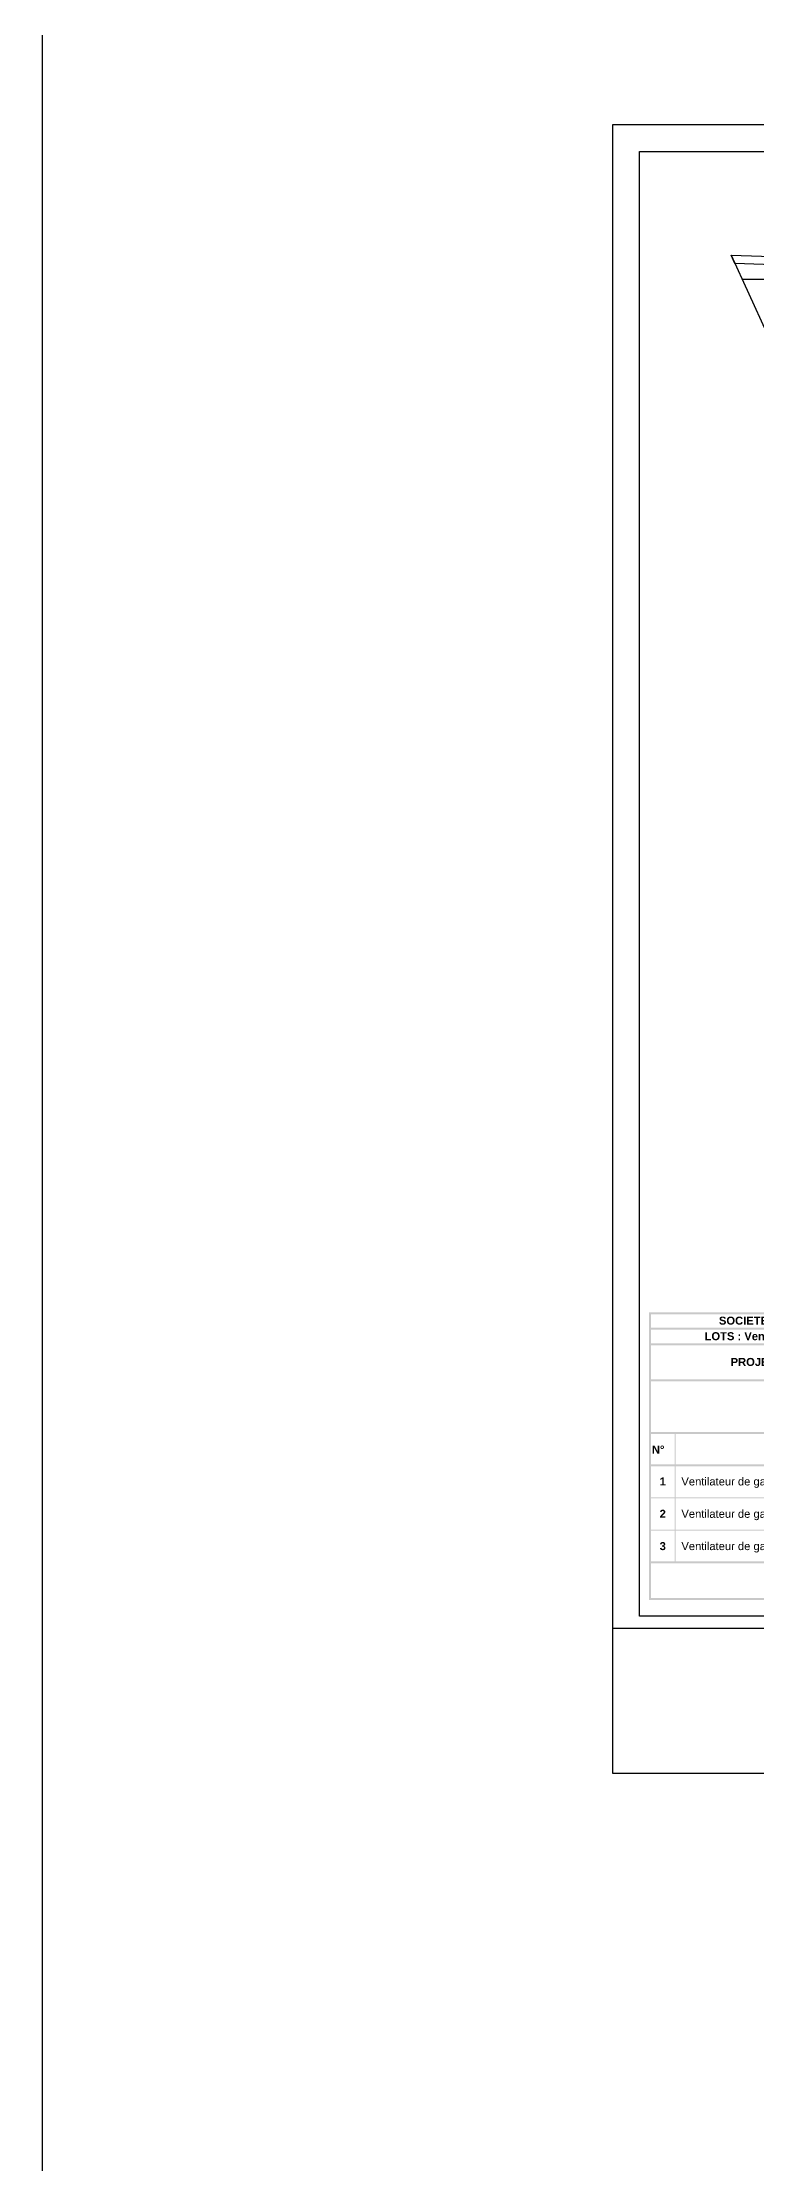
# Model space of a CAD drawing. Header units: millimetres. Extents: x 61345 to 69644, y 9491 to 29385.
# Drawn here: x 61345 to 63074, y 14826 to 19960 of the extents above; entities that cross this region are included whole.
import ezdxf

# ---------------------------------------------------------------- set-up
doc = ezdxf.new("R2010")
doc.units = ezdxf.units.MM
for name, color, linetype in [('PDF _Remplissages de solides', 7, 'Continuous'), ('PDF _Texte', 7, 'Continuous'), ('Plan Archi', 8, 'Continuous')]:
    doc.layers.add(name, color=color, linetype=linetype)
doc.styles.add('PDF Arial', font='arial.ttf')
doc.styles.add('PDF Arial Bold', font='arialbd.ttf')

msp = doc.modelspace()

# ---------------------------------------------------------------- linework, layer by layer
at = {"color": 3, "linetype": 'ByBlock'}
msp.add_lwpolyline([(69644, 9491.3), (61345, 9491.3), (61345, 29385.2), (69644, 29385.2)], close=True, dxfattribs=at)
msp.add_lwpolyline([(68315.8, 19761.3), (68315.8, 15770.3), (62725.8, 15770.3), (62725.8, 19761.3)], close=True)
for points in [[(62790.8, 16151.3), (62790.8, 19696.3), (68250.8, 19696.3), (68250.8, 16151.3)], [(63122.2, 15770.3), (63122.2, 16121.3), (62725.8, 16121.3)], [(68250.8, 16151.3), (62790.8, 16151.3)]]:
    msp.add_lwpolyline(points)
at = {"layer": 'PDF _Remplissages de solides', "lineweight": 35, "transparency": 33554559}
for points in [[(62813.3, 16190.2), (62818, 16190.2), (62813.3, 16886.4), (62818, 16886.4)], [(62818, 16881.7), (64149.2, 16881.7), (62818, 16886.4), (64149.2, 16886.4)], [(62818, 16844.4), (64149.2, 16844.4), (62818, 16849.1), (64149.2, 16849.1)], [(62818, 16807), (63475.7, 16807), (62818, 16811.7), (63475.7, 16811.7)], [(62818, 16720), (64149.2, 16720), (62818, 16724.7), (64149.2, 16724.7)], [(62818, 16592), (64149.2, 16592), (62818, 16596.7), (64149.2, 16596.7)], [(62875.7, 16518.5), (62878, 16518.5), (62875.7, 16592), (62878, 16592)], [(62818, 16513.8), (64149.2, 16513.8), (62818, 16518.5), (64149.2, 16518.5)], [(62875.7, 16283.8), (62878, 16283.8), (62875.7, 16513.8), (62878, 16513.8)], [(62818, 16436.7), (64144.5, 16436.7), (62818, 16439.1), (64144.5, 16439.1)], [(62818, 16358.5), (64144.5, 16358.5), (62818, 16360.8), (64144.5, 16360.8)], [(62818, 16279.1), (64149.2, 16279.1), (62818, 16283.8), (64149.2, 16283.8)], [(62818, 16190.2), (63963.6, 16190.2), (62818, 16194.9), (63963.6, 16194.9)]]:
    msp.add_solid(points, dxfattribs=at)
at = {"layer": 'Plan Archi', "color": 0}
for p, q in [((63012.3, 19445.2), (64427.4, 16340.9)), ((63021.5, 19424.9), (63012.3, 19445.2)), ((63012.3, 19445.2), (65324.3, 19371.4)), ((65304.8, 19352), (63021.5, 19424.9))]:
    msp.add_line(p, q, dxfattribs=at)
at = {"layer": 'Plan Archi'}
msp.add_line((63038.8, 19387.3), (63602.7, 19387.3), dxfattribs=at)

# ---------------------------------------------------------------- texts
at = {"layer": 'PDF _Texte', "char_height": 19.37, "attachment_point": 7}
for s, insert, style in [('LOTS : Ventilation Climatisation', (62948, 16818.9), 'PDF Arial Bold'), ('SOCIETE : NOVOTHERM', (62982.7, 16856.6), 'PDF Arial Bold'), ('PROJET : MOOVING', (63011, 16756.6), 'PDF Arial Bold'), ('N°', (62820.4, 16544.8), 'PDF Arial Bold'), ('{\\fArial|b1|i0|c0|p34;\\C1;1 }    Ventilateur de gaine VMC, 120 m3/h', (62839.2, 16461.8), 'PDF Arial'), ('{\\fArial|b1|i0|c0|p34;\\C1;2}     Ventilateur de gaine AN, 300 m3/h', (62839.2, 16383.5), 'PDF Arial'), ('{\\fArial|b1|i0|c0|p34;\\C1;3}     Ventilateur de gaine VMC, 240 m3/h', (62839.2, 16305.3), 'PDF Arial')]:
    msp.add_mtext(s, dxfattribs=dict(at, insert=insert, style=style))

doc.saveas('drawing.dxf')
